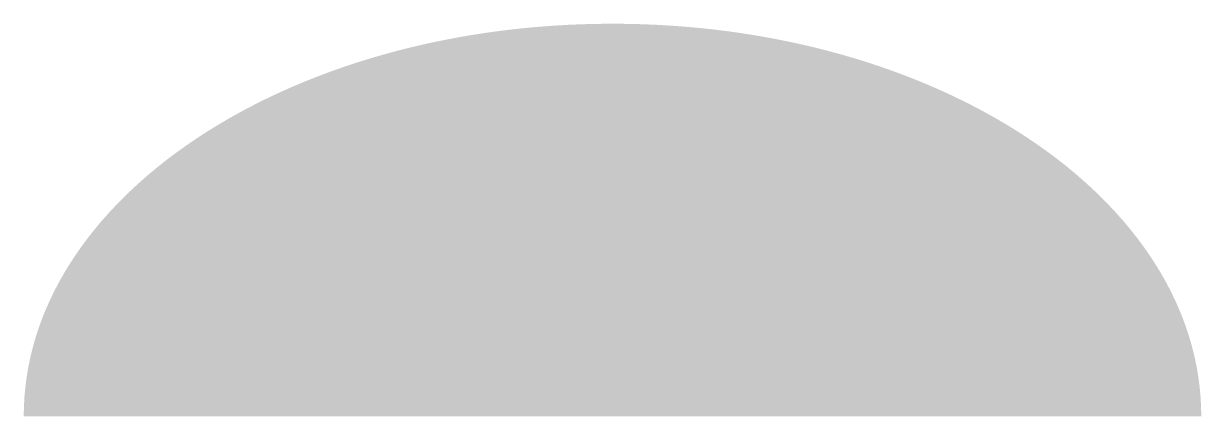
# Model space of a CAD drawing. Header units: metres. Extents: x 7 to 13, y 5 to 7.
import ezdxf

# ---------------------------------------------------------------- set-up
doc = ezdxf.new("R2010")
doc.units = ezdxf.units.M

msp = doc.modelspace()

# ---------------------------------------------------------------- hatches: boundary and pattern name
h = msp.add_hatch(color=7)
h.dxf.hatch_style = 1
edge = h.paths.add_edge_path()
edge.add_ellipse((10, 5), major_axis=(3, 0), ratio=0.666667, start_angle=0, end_angle=180)
edge.add_line((7, 5), (13, 5))

doc.saveas('drawing.dxf')
